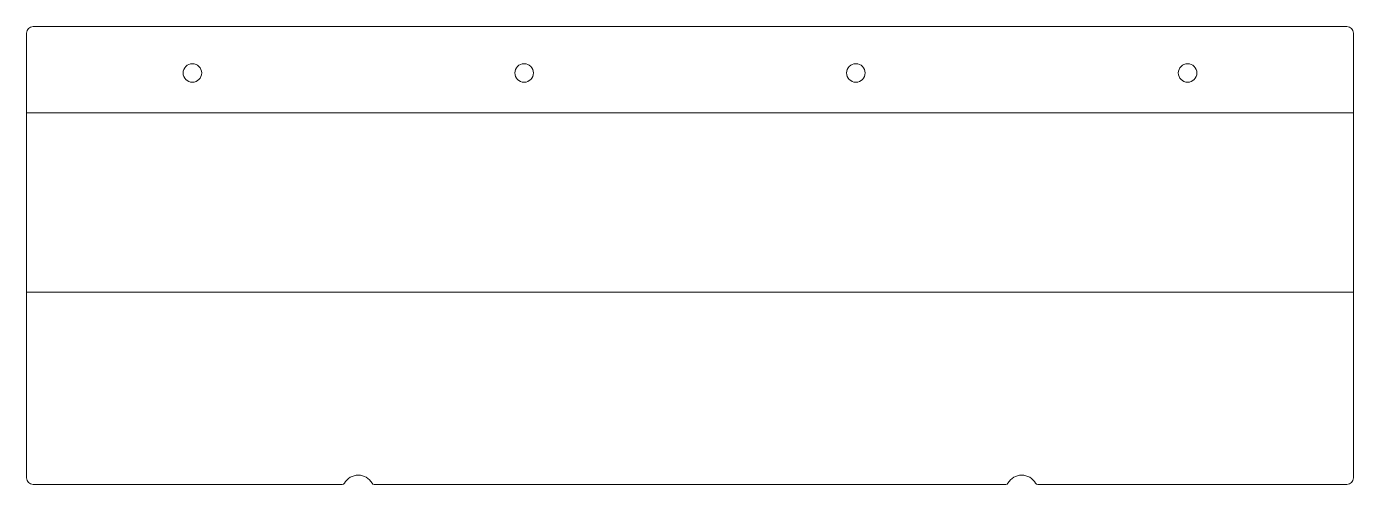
# Model space of a CAD drawing. Header units: metres. Extents: x -500 to 500, y -173 to 173.
import ezdxf

# ---------------------------------------------------------------- set-up
doc = ezdxf.new("R2010")
doc.units = ezdxf.units.M
doc.layers.add('GIECIE', color=6, linetype='Continuous')

msp = doc.modelspace()

# ---------------------------------------------------------------- linework, layer by layer
at = {"color": 7, "linetype": 'Continuous', "lineweight": 18}
for p, q in [((-495, 172.7), (495, 172.7)), ((-500, 110.3), (-500, 167.7)), ((500, 110.3), (500, 167.7)), ((-500, 105), (-500, 110.3)), ((500, 110.3), (500, 105)), ((-500, -25), (-500, 105)), ((500, -25), (500, 105)), ((-500, -30.3), (-500, -25)), ((500, -25), (500, -30.3)), ((-500, -167.7), (-500, -30.3)), ((500, -167.7), (500, -30.3)), ((-495, -172.7), (-262.1, -172.7)), ((-237.9, -172.7), (237.9, -172.7)), ((262.1, -172.7), (495, -172.7))]:
    msp.add_line(p, q, dxfattribs=at)
at = {"color": 7, "linetype": 'Continuous', "lineweight": 18, "extrusion": (0, 0, -1)}
for centre in [(375, 137.7), (125, 137.7), (-125, 137.7), (-375, 137.7)]:
    msp.add_circle(centre, 7, dxfattribs=at)
at = {"color": 7, "linetype": 'Continuous', "lineweight": 18}
for centre, radius, start, end in [((-495, 167.7), 5, 90, 180), ((495, 167.7), 5, 0, 90), ((-495, -167.7), 5, 180, -90), ((250, -177.7), 12, 30, 150), ((495, -167.7), 5, -90, 0), ((-262.1, -170.7), 2, -90, -30), ((-237.9, -170.7), 2, -150, -90), ((237.9, -170.7), 2, -90, -30), ((262.1, -170.7), 2, -150, -90)]:
    msp.add_arc(centre, radius, start, end, dxfattribs=at)
at = {"color": 7, "linetype": 'Continuous', "lineweight": 18, "extrusion": (0, 0, -1)}
msp.add_arc((250, -177.7), 12, 30, 150, dxfattribs=at)
at = {"layer": 'GIECIE', "color": 6, "lineweight": 13}
for p, q in [((-500, 107.6), (500, 107.6)), ((500, -27.6), (-500, -27.6))]:
    msp.add_line(p, q, dxfattribs=at)

doc.saveas('drawing.dxf')
